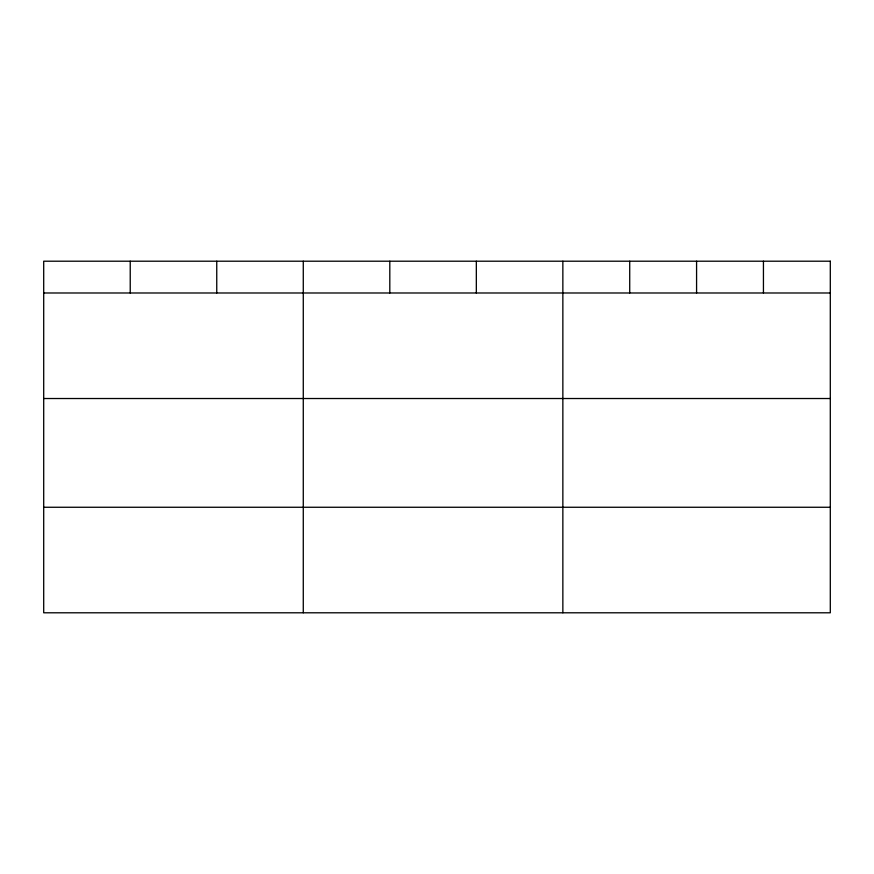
<?xml version="1.0" encoding="UTF-8"?>
<svg xmlns="http://www.w3.org/2000/svg" width="874" height="874" viewBox="0 0 874 874"><rect width="100%" height="100%" fill="white"/><g stroke="black" fill="none" stroke-linecap="round" stroke-linejoin="round"><path stroke-width="1.31" d="M43.7 292.987L830.3 292.987M43.7 398.522L830.3 398.522M43.7 507.259L830.3 507.259M763.439 261.206L763.439 292.987M696.578 261.206L696.578 292.987M629.717 261.206L629.717 292.987M562.856 261.206L562.856 612.794M476.33 261.206L476.33 292.987M389.804 261.206L389.804 292.987M303.278 261.206L303.278 612.794M216.752 261.206L216.752 292.987M130.226 261.206L130.226 292.987M830.3 261.206L43.7 261.206L43.7 612.794L830.3 612.794L830.3 261.206"/></g></svg>
